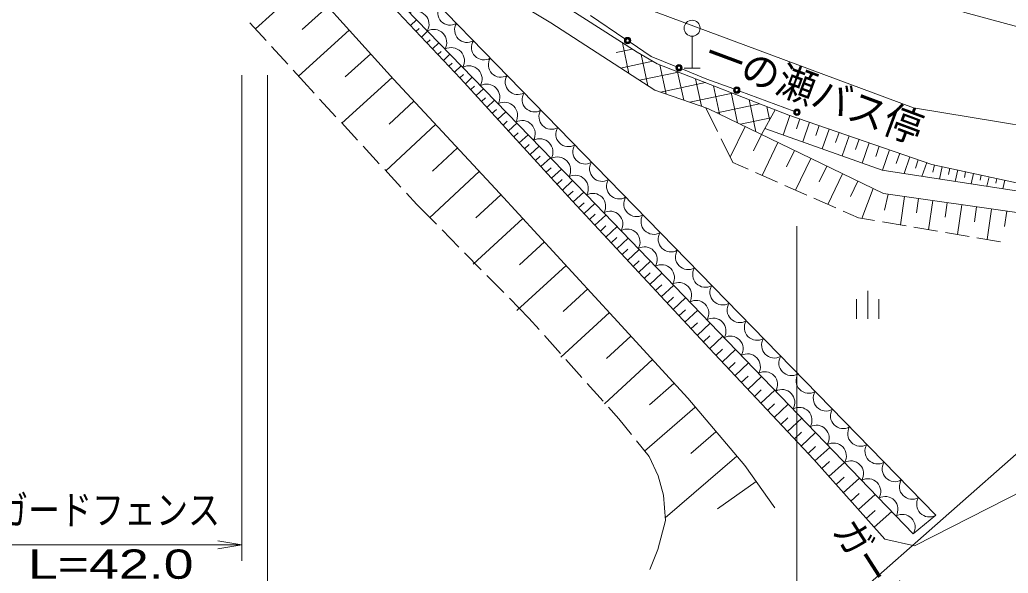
# Model space of a CAD drawing. Units: millimetres, scale not verified. Extents: x 40000 to 680000, y 20000 to 380000.
# Drawn here: x 183046 to 244862, y 247588 to 282182 of the extents above; entities that cross this region are included whole.
import ezdxf
from ezdxf.enums import TextEntityAlignment as Align

# ---------------------------------------------------------------- set-up
doc = ezdxf.new("R2010")
doc.units = ezdxf.units.MM
doc.header["$LTSCALE"] = 1000
doc.linetypes.add('CHAIN', pattern=[18.5, 12, -1.5, 3.5, -1.5])
for name, color, linetype, lineweight in [('M-BMK', 2, 'CHAIN', 13), ('M-STR-HTXT', 7, 'Continuous', 13), ('M-STR-STRC', 7, 'Continuous', 13), ('M-WORK', 1, 'Continuous', 13)]:
    doc.layers.add(name, color=color, linetype=linetype, lineweight=lineweight)
doc.styles.add('ＭＳ Ｐゴシック', font='')
doc.styles.get('ＭＳ Ｐゴシック').set_extended_font_data('MS PGothic')

# ---------------------------------------------------------------- blocks, each defined once
blk = doc.blocks.new('open_arrow')
at = {"color": 0, "linetype": 'Continuous', "lineweight": -2}
blk.add_lwpolyline([(7.5, 1.25), (0, 0), (7.5, -1.25)], dxfattribs=at)

msp = doc.modelspace()

# ---------------------------------------------------------------- linework, layer by layer
at = {"layer": 'M-BMK'}
msp.add_lwpolyline([(183767, 310358), (185210, 309558), (187387, 308203), (194406, 303812), (197747, 301714), (203655, 298511), (209425, 295557), (215553, 292631), (223477, 289235), (227010, 287717), (231400, 286143), (236507, 284431), (242139, 282637), (249290, 280704), (256329, 279048), (264584, 277309), (272149, 276039), (276301, 275480)], dxfattribs=at)
at = {"layer": 'M-STR-HTXT'}
for p, q in [((196940, 278725), (196940, 248358)), ((198538, 278725), (198538, 240567)), ((231648, 269284), (231648, 240567)), ((256740, 265064), (234500, 245476)), ((180569, 249358), (196940, 249358))]:
    msp.add_line(p, q, dxfattribs=at)
at = {"layer": 'M-STR-STRC'}
for p, q in [((220890, 280996), (218737, 282454)), ((222536, 279882), (221221, 280772)), ((224085, 279255), (222536, 279882)), ((226005, 278478), (224456, 279105)), ((227699, 277855), (226005, 278478)), ((231461, 276472), (228074, 277717))]:
    msp.add_line(p, q, dxfattribs=at)
for centre, radius in [((221055, 280884), 200), ((221055, 280884), 160), ((221055, 280884), 120), ((221055, 280884), 100), ((224271, 279180), 200), ((224271, 279180), 160), ((224271, 279180), 120), ((224271, 279180), 100), ((227886, 277786), 200), ((227886, 277786), 160), ((227886, 277786), 120), ((227886, 277786), 100), ((231648, 276403), 200), ((231648, 276403), 160), ((231648, 276403), 120), ((231648, 276403), 100)]:
    msp.add_circle(centre, radius, dxfattribs=at)
at = {"layer": 'M-WORK'}
for p, q in [((200974, 284505), (197778, 281622)), ((202313, 283020), (200715, 281578)), ((197443, 281990), (198454, 280881)), ((207481, 281822), (207857, 282178)), ((203653, 281534), (200473, 278667)), ((207824, 281459), (208017, 281641)), ((208168, 281096), (208554, 281461)), ((208512, 280733), (208709, 280920)), ((208855, 280370), (209251, 280743)), ((221145, 278825), (220734, 280748)), ((225094, 279155), (225094, 281155)), ((198791, 280512), (199801, 279404)), ((204992, 280049), (203402, 278615)), ((209199, 280006), (209401, 280198)), ((209543, 279643), (209947, 280026)), ((220351, 280132), (221360, 280347)), ((209886, 279280), (210093, 279476)), ((220618, 279166), (222629, 279595)), ((222331, 278056), (221915, 280008)), ((200138, 279034), (200810, 278297)), ((210230, 278917), (210644, 279309)), ((221805, 278397), (224237, 278916)), ((223465, 277535), (223073, 279370)), ((224568, 277158), (224189, 278934)), ((224594, 279155), (225594, 279155)), ((200810, 278297), (201461, 277592)), ((206331, 278564), (203184, 275726)), ((210574, 278554), (210788, 278757)), ((210912, 278185), (211348, 278584)), ((223116, 277654), (225930, 278254)), ((225671, 276781), (225304, 278499)), ((211249, 277816), (211478, 278026)), ((211586, 277447), (212045, 277866)), ((224958, 277025), (227623, 277593)), ((226797, 276293), (226420, 278063)), ((227938, 275740), (227535, 277627)), ((201800, 277225), (202818, 276122)), ((207692, 277098), (206141, 275655)), ((211923, 277078), (212164, 277298)), ((212260, 276708), (212742, 277149)), ((229078, 275187), (228651, 277192)), ((212598, 276339), (212850, 276570)), ((212935, 275970), (213439, 276431)), ((225958, 276683), (226690, 275195)), ((226652, 276364), (229315, 276932)), ((230281, 276555), (229431, 275016)), ((229940, 275938), (229766, 276756)), ((203157, 275755), (204174, 274653)), ((213272, 275601), (213536, 275842)), ((213609, 275232), (214136, 275713)), ((228117, 275654), (230006, 276057)), ((231213, 276193), (230795, 274976)), ((231822, 275984), (231613, 275375)), ((232431, 275775), (232008, 274544)), ((209055, 275634), (205942, 272738)), ((213946, 274862), (214221, 275114)), ((228403, 275515), (227475, 273601)), ((233047, 275564), (232835, 274948)), ((233662, 275352), (233234, 274108)), ((234284, 275138), (234070, 274517)), ((214284, 274493), (214834, 274996)), ((226911, 274747), (227643, 273259)), ((229433, 275015), (228934, 273986)), ((230463, 274516), (229464, 272457)), ((234906, 274925), (234474, 273668)), ((235534, 274709), (235318, 274080)), ((236163, 274493), (235726, 273222)), ((204513, 274285), (205531, 273183)), ((210417, 274170), (208861, 272722)), ((214621, 274124), (214907, 274386)), ((214958, 273755), (215531, 274278)), ((231492, 274017), (230993, 272987)), ((236798, 274275), (236580, 273639)), ((237433, 274056), (236993, 272775)), ((215295, 273386), (215593, 273658)), ((215632, 273017), (216228, 273560)), ((227643, 273259), (228596, 272839)), ((232522, 273518), (231560, 271534)), ((238074, 273836), (237853, 273196)), ((238714, 273616), (238353, 272566)), ((239239, 273436), (239059, 272911)), ((239764, 273255), (239468, 272395)), ((205870, 272816), (206887, 271714)), ((211779, 272706), (208664, 269807)), ((215970, 272647), (216279, 272930)), ((216307, 272278), (216925, 272843)), ((229054, 272638), (230427, 272033)), ((233513, 273037), (233032, 272045)), ((240241, 273110), (240145, 272666)), ((240730, 273004), (240562, 272228)), ((241219, 272899), (241135, 272510)), ((241708, 272793), (241552, 272076)), ((242196, 272687), (242119, 272329)), ((216644, 271909), (216964, 272202)), ((216981, 271540), (217622, 272125)), ((234505, 272556), (233579, 270644)), ((235461, 272092), (234998, 271137)), ((242685, 272581), (242543, 271924)), ((243174, 272476), (243103, 272147)), ((243662, 272370), (243533, 271772)), ((244151, 272264), (244086, 271965)), ((244640, 272159), (244523, 271620)), ((217318, 271171), (217650, 271473)), ((217656, 270802), (218314, 271412)), ((230884, 271831), (232257, 271227)), ((236417, 271629), (235712, 269763)), ((207227, 271346), (207878, 270641)), ((213141, 271241), (211577, 269799)), ((232714, 271025), (234087, 270420)), ((237361, 271272), (237129, 270271)), ((238370, 271128), (238118, 269358)), ((239255, 271002), (239129, 270117)), ((240140, 270876), (239882, 269061)), ((207878, 270641), (209101, 269402)), ((217996, 270435), (218332, 270748)), ((218336, 270069), (219009, 270693)), ((234545, 270219), (235498, 269799)), ((241048, 270747), (240918, 269839)), ((241955, 270617), (241690, 268757)), ((242885, 270485), (242753, 269555)), ((243816, 270353), (243544, 268445)), ((244769, 270217), (244633, 269263)), ((214497, 269770), (211393, 266910)), ((218677, 269703), (219020, 270021)), ((219017, 269336), (219703, 269973)), ((235498, 269799), (236497, 269631)), ((236990, 269548), (238469, 269299)), ((209452, 269046), (210506, 267978)), ((219357, 268970), (219707, 269295)), ((219697, 268603), (220398, 269253)), ((238962, 269216), (240441, 268967)), ((215852, 268300), (214300, 266869)), ((220037, 268237), (220395, 268568)), ((220377, 267870), (221092, 268534)), ((240935, 268884), (242414, 268635)), ((242907, 268552), (244386, 268303)), ((220718, 267504), (221082, 267842)), ((221058, 267137), (221786, 267814)), ((210857, 267623), (211911, 266555)), ((221403, 266766), (221774, 267111)), ((221747, 266395), (222490, 267084)), ((217208, 266829), (214137, 263999)), ((212262, 266199), (213316, 265132)), ((222099, 266016), (222477, 266367)), ((222450, 265637), (223208, 266340)), ((218563, 265358), (217027, 263943)), ((222809, 265251), (223195, 265610)), ((223167, 264865), (223939, 265582)), ((236080, 263491), (236080, 265241)), ((213667, 264776), (214890, 263537)), ((223532, 264472), (223926, 264837)), ((223898, 264078), (224685, 264809)), ((235380, 263491), (235380, 264716)), ((236780, 263491), (236780, 264716)), ((224270, 263677), (224671, 264049)), ((224643, 263276), (225445, 264021)), ((214890, 263537), (215534, 262815)), ((219918, 263888), (216880, 261087)), ((225022, 262867), (225431, 263246)), ((225402, 262457), (226220, 263217)), ((215866, 262442), (216865, 261322)), ((221270, 262414), (219747, 261018)), ((225789, 262040), (226206, 262428)), ((226176, 261623), (227005, 262404)), ((226571, 261204), (226991, 261599)), ((226966, 260785), (227805, 261574)), ((217197, 260949), (218196, 259830)), ((222621, 260939), (219615, 258185)), ((227366, 260360), (227790, 260760)), ((227765, 259936), (228614, 260735)), ((228170, 259506), (228599, 259911)), ((228574, 259077), (229434, 259886)), ((218529, 259456), (219527, 258337)), ((223960, 259454), (222418, 258121)), ((228984, 258642), (229419, 259051)), ((229393, 258207), (230263, 259026)), ((219860, 257964), (220503, 257242)), ((225268, 257940), (222125, 255226)), ((229808, 257767), (230248, 258181)), ((230222, 257327), (231102, 258156)), ((220503, 257242), (221295, 256259)), ((230642, 256881), (231087, 257301)), ((231061, 256436), (231952, 257275)), ((226575, 256426), (225004, 255070)), ((231486, 255985), (231937, 256409)), ((231910, 255534), (232812, 256383)), ((221608, 255869), (222399, 254886)), ((232342, 255076), (232800, 255507)), ((232771, 254616), (233709, 255453)), ((222399, 254886), (222970, 253672)), ((227882, 254913), (223409, 251050)), ((233206, 254127), (233695, 254563)), ((233642, 253639), (234619, 254510)), ((222970, 253672), (223310, 252470)), ((234095, 253130), (234604, 253584)), ((234549, 252622), (235565, 253529)), ((229099, 253328), (226689, 251618)), ((223310, 252470), (223421, 250891)), ((235021, 252093), (235549, 252565)), ((235492, 251564), (236550, 252508)), ((235983, 251014), (236534, 251505)), ((236474, 250463), (237575, 251445)), ((238922, 250049), (240330, 251209)), ((223421, 250891), (222954, 249063)), ((222954, 249063), (222449, 247819))]:
    msp.add_line(p, q, dxfattribs=at)
for points in [[(230274, 251673), (228397, 254317), (224826, 258532), (220206, 263575), (213065, 271324), (206421, 278465), (199151, 286526), (193850, 292526), (188752, 298158), (186231, 301176), (180569, 304838)], [(192470, 300878), (196685, 298762), (201875, 295762), (209605, 291087), (217832, 285768), (222838, 282657), (238942, 276676), (251600, 274591), (262717, 272723), (264502, 272355), (264944, 271969), (265625, 270901), (266067, 269815), (266324, 268693), (266380, 267275), (266232, 266134), (265791, 264956), (264760, 263355), (263472, 261956)], [(237140, 249717), (232695, 254700), (226171, 261630), (217594, 270869), (210609, 278516), (206717, 282630), (201637, 287378), (197965, 291574), (194625, 295219), (191210, 299194), (198609, 294666), (210011, 287663), (217060, 283099), (221661, 280154), (222904, 279436), (231149, 276216), (240094, 273142), (257707, 269332), (261002, 267252), (264564, 263142)], [(257926, 269194), (258910, 267758), (255232, 268581), (245984, 270044), (237066, 271314), (226079, 276642), (222766, 277774), (216250, 281998), (201922, 290639), (202908, 292026)], [(201922, 290639), (219859, 272190), (240330, 251209)], [(238922, 250049), (218492, 271229), (200783, 289461)], [(229636, 275388), (236978, 272777), (253487, 270245)], [(263472, 261956), (255895, 257926), (245919, 252827), (238999, 249294), (237140, 249717)]]:
    msp.add_lwpolyline(points, dxfattribs=at)
msp.add_circle((225094, 281655), 500, dxfattribs=at)
for centre, radius, start, end in [((207815, 281897), 826, 330.03228, 118.30036), ((209962, 282623), 777, 147.37769, 301.0107), ((211018, 281538), 777, 147.37769, 301.0107), ((208922, 280757), 826, 330.03228, 118.30036), ((212073, 280453), 777, 147.37769, 301.0107), ((210029, 279618), 826, 330.03228, 118.30036), ((213128, 279368), 777, 147.37769, 301.0107), ((211136, 278478), 826, 330.03228, 118.30036), ((214183, 278283), 777, 147.37769, 301.0107), ((212243, 277339), 826, 330.03228, 118.30036), ((215238, 277197), 777, 147.37769, 301.0107), ((213350, 276199), 826, 330.03228, 118.30036), ((216293, 276112), 777, 147.37769, 301.0107), ((214456, 275060), 826, 330.03228, 118.30036), ((217348, 275027), 777, 147.37769, 301.0107), ((215563, 273920), 826, 330.03228, 118.30036), ((218403, 273942), 777, 147.37769, 301.0107), ((216670, 272781), 826, 330.03228, 118.30036), ((219458, 272857), 777, 147.37769, 301.0107), ((217777, 271641), 826, 330.03228, 118.30036), ((220538, 271775), 796, 148.54276, 300.04543), ((218886, 270533), 800, 328.42991, 119.5048), ((221615, 270671), 796, 148.54276, 300.04543), ((219961, 269418), 800, 328.42991, 119.5048), ((222693, 269566), 796, 148.54276, 300.04543), ((221037, 268303), 800, 328.42991, 119.5048), ((223770, 268462), 796, 148.54276, 300.04543), ((222112, 267189), 800, 328.42991, 119.5048), ((224847, 267358), 796, 148.54276, 300.04543), ((223187, 266074), 800, 328.42991, 119.5048), ((225925, 266254), 796, 148.54276, 300.04543), ((224262, 264959), 800, 328.42991, 119.5048), ((227002, 265149), 796, 148.54276, 300.04543), ((225338, 263844), 800, 328.42991, 119.5048), ((228080, 264045), 796, 148.54276, 300.04543), ((226413, 262730), 800, 328.42991, 119.5048), ((229157, 262941), 796, 148.54276, 300.04543), ((227488, 261615), 800, 328.42991, 119.5048), ((230234, 261836), 796, 148.54276, 300.04543), ((228563, 260500), 800, 328.42991, 119.5048), ((231312, 260732), 796, 148.54276, 300.04543), ((229638, 259386), 800, 328.42991, 119.5048), ((232389, 259628), 796, 148.54276, 300.04543), ((230714, 258271), 800, 328.42991, 119.5048), ((233467, 258523), 796, 148.54276, 300.04543), ((231789, 257156), 800, 328.42991, 119.5048), ((234544, 257419), 796, 148.54276, 300.04543), ((232864, 256042), 800, 328.42991, 119.5048), ((235622, 256315), 796, 148.54276, 300.04543), ((233939, 254927), 800, 328.42991, 119.5048), ((236699, 255211), 796, 148.54276, 300.04543), ((235015, 253812), 800, 328.42991, 119.5048), ((237776, 254106), 796, 148.54276, 300.04543), ((236090, 252697), 800, 328.42991, 119.5048), ((238854, 253002), 796, 148.54276, 300.04543), ((237165, 251583), 800, 328.42991, 119.5048), ((239931, 251898), 796, 148.54276, 300.04543), ((238240, 250468), 800, 328.42991, 119.5048)]:
    msp.add_arc(centre, radius, start, end, dxfattribs=at)

# ---------------------------------------------------------------- block references
at = {"layer": 'M-STR-HTXT', "xscale": 200, "yscale": 200, "rotation": 180}
msp.add_blockref('open_arrow', (196940, 249358), dxfattribs=at)

# ---------------------------------------------------------------- texts
at = {"layer": 'M-STR-HTXT', "style": 'ＭＳ Ｐゴシック'}
for s, width, p in [('ガードフェンス', 0.8, (188569, 250079)), ('L=42.0', 1.4, (188734, 246689))]:
    msp.add_text(s, height=1833, dxfattribs=dict(at, width=width)).set_placement(p, align=Align.BOTTOM_CENTER)
at = {"layer": 'M-STR-HTXT', "style": 'ＭＳ Ｐゴシック', "width": 0.85}
msp.add_text('ガードパイプ', height=1833, rotation=302.714, dxfattribs=at).set_placement((236823, 244574), align=Align.BOTTOM_CENTER)
at = {"layer": 'M-WORK', "style": 'ＭＳ Ｐゴシック', "width": 0.95}
msp.add_text('一の瀬バス停', height=1833, rotation=339.624, dxfattribs=at).set_placement((232235, 276350), align=Align.BOTTOM_CENTER)

doc.saveas('drawing.dxf')
